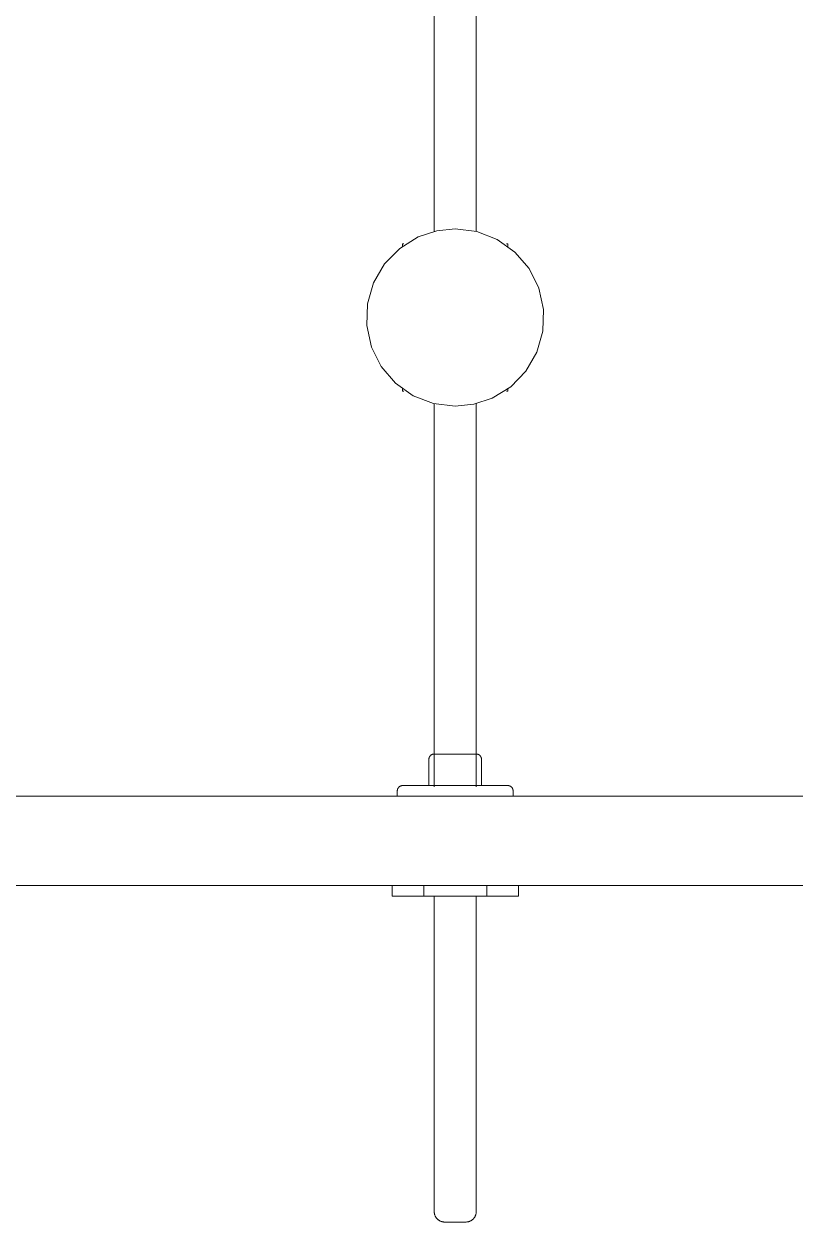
# Model space of a CAD drawing. Header units: inches. Extents: x 11834 to 13024, y -8101 to -6934.
# Drawn here: x 12438.16 to 12447.32, y -7365.54 to -7351.3 of the extents above; entities that cross this region are included whole.
import ezdxf

# ---------------------------------------------------------------- set-up
doc = ezdxf.new("R2010")
doc.units = ezdxf.units.IN
doc.header["$MEASUREMENT"] = 0
doc.layers.add('A-GENM', color=13, linetype='Continuous', lineweight=9)

# ---------------------------------------------------------------- blocks, each defined once
blk = doc.blocks.new('Foosball Table - Foosball Table-6977012-FIRST FLOOR POWER _ SIGNAL')
at = {"layer": 'A-GENM'}
for p, q in [((-9.848, -1.005), (-9.848, -7.227)), ((-9.348, -7.228), (-9.348, -1.022)), ((-10.223, -7.375), (-10.223, -7.412)), ((-10.223, -7.375), (-10.209, -7.375)), ((-8.99, -7.375), (-8.973, -7.375)), ((-8.973, -7.407), (-8.973, -7.375)), ((-10.223, -9.093), (-10.223, -9.125)), ((-8.973, -9.125), (-8.973, -9.088)), ((-10.208, -9.125), (-10.223, -9.125)), ((-8.973, -9.125), (-8.987, -9.125)), ((-9.848, -9.272), (-9.848, -13.827)), ((-9.348, -13.827), (-9.348, -9.273)), ((-9.911, -13.5), (-9.911, -13.813)), ((-9.286, -13.813), (-9.286, -13.5)), ((-9.869, -13.813), (-9.598, -13.813)), ((-9.598, -13.813), (-9.328, -13.813)), ((24.937, -13.938), (-24.937, -13.938)), ((-10.286, -13.875), (-10.286, -13.938)), ((-8.911, -13.938), (-8.911, -13.875)), ((-25.022, -15), (25.022, -15)), ((-10.348, -15), (-10.348, -15.125)), ((-9.973, -15), (-9.973, -15.125)), ((-9.223, -15.125), (-9.223, -15)), ((-8.848, -15), (-8.848, -15.125)), ((-9.973, -15.125), (-10.348, -15.125)), ((-9.223, -15.125), (-9.973, -15.125)), ((-9.848, -15.125), (-9.848, -18.875)), ((-9.348, -18.875), (-9.348, -15.125)), ((-8.848, -15.125), (-9.223, -15.125))]:
    blk.add_line(p, q, dxfattribs=at)
at = {"layer": 'A-GENM', "flags": 128}
for points in [[(-9.598, -9.304), (-9.856, -9.272), (-10.097, -9.179), (-10.309, -9.029), (-10.477, -8.832), (-10.593, -8.6), (-10.648, -8.346), (-10.64, -8.087), (-10.569, -7.838), (-10.439, -7.613), (-10.258, -7.428), (-10.037, -7.291), (-9.818, -7.219), (-9.598, -7.196)], [(-9.598, -7.196), (-9.341, -7.228), (-9.099, -7.321), (-8.888, -7.471), (-8.719, -7.668), (-8.604, -7.9), (-8.548, -8.154), (-8.557, -8.413), (-8.628, -8.662), (-8.758, -8.887), (-8.939, -9.072), (-9.159, -9.209), (-9.378, -9.281), (-9.598, -9.304)], [(-9.911, -13.5), (-9.911, -13.498), (-9.911, -13.495), (-9.91, -13.493), (-9.91, -13.49), (-9.909, -13.488), (-9.909, -13.485), (-9.908, -13.483), (-9.908, -13.48), (-9.907, -13.478), (-9.906, -13.476), (-9.905, -13.473), (-9.904, -13.471), (-9.902, -13.469), (-9.901, -13.467), (-9.9, -13.465), (-9.898, -13.463), (-9.897, -13.461), (-9.895, -13.459), (-9.894, -13.457), (-9.892, -13.455), (-9.89, -13.453), (-9.888, -13.452), (-9.886, -13.45), (-9.884, -13.449), (-9.882, -13.447), (-9.88, -13.446), (-9.878, -13.445), (-9.875, -13.444), (-9.873, -13.443), (-9.871, -13.442), (-9.869, -13.441), (-9.866, -13.44), (-9.864, -13.439), (-9.861, -13.439), (-9.859, -13.438), (-9.856, -13.438), (-9.854, -13.438), (-9.851, -13.438), (-9.849, -13.438), (-9.848, -13.438)], [(-9.598, -13.438), (-9.608, -13.438), (-9.618, -13.438), (-9.628, -13.438), (-9.638, -13.438), (-9.648, -13.438), (-9.658, -13.438), (-9.667, -13.438), (-9.677, -13.438), (-9.686, -13.438), (-9.696, -13.438), (-9.705, -13.438), (-9.714, -13.438), (-9.722, -13.438), (-9.731, -13.438), (-9.739, -13.438), (-9.748, -13.438), (-9.755, -13.438), (-9.763, -13.438), (-9.77, -13.438), (-9.778, -13.438), (-9.784, -13.438), (-9.791, -13.438), (-9.797, -13.438), (-9.803, -13.438), (-9.809, -13.438), (-9.814, -13.438), (-9.819, -13.438), (-9.823, -13.438), (-9.827, -13.438), (-9.831, -13.438), (-9.835, -13.438), (-9.838, -13.438), (-9.84, -13.438), (-9.843, -13.438), (-9.845, -13.438), (-9.846, -13.438), (-9.847, -13.438), (-9.848, -13.438), (-9.848, -13.438)], [(-9.848, -13.438), (-9.848, -13.438), (-9.847, -13.438), (-9.846, -13.438), (-9.845, -13.438), (-9.843, -13.438), (-9.841, -13.438), (-9.838, -13.438), (-9.836, -13.438), (-9.832, -13.438), (-9.828, -13.438), (-9.824, -13.438), (-9.82, -13.438), (-9.815, -13.438), (-9.81, -13.438), (-9.805, -13.438), (-9.799, -13.438), (-9.793, -13.438), (-9.786, -13.438), (-9.779, -13.438), (-9.772, -13.438), (-9.765, -13.438)], [(-9.348, -13.438), (-9.348, -13.438), (-9.349, -13.438), (-9.35, -13.438), (-9.351, -13.438), (-9.353, -13.438), (-9.355, -13.438), (-9.358, -13.438), (-9.361, -13.438), (-9.364, -13.438), (-9.368, -13.438), (-9.372, -13.438), (-9.376, -13.438), (-9.381, -13.438), (-9.386, -13.438), (-9.392, -13.438), (-9.398, -13.438), (-9.404, -13.438), (-9.41, -13.438), (-9.417, -13.438), (-9.424, -13.438), (-9.431, -13.438), (-9.439, -13.438), (-9.447, -13.438), (-9.455, -13.438), (-9.463, -13.438), (-9.472, -13.438), (-9.48, -13.438), (-9.489, -13.438), (-9.498, -13.438), (-9.508, -13.438), (-9.517, -13.438), (-9.527, -13.438), (-9.536, -13.438), (-9.546, -13.438), (-9.556, -13.438), (-9.566, -13.438), (-9.576, -13.438), (-9.586, -13.438), (-9.596, -13.438), (-9.598, -13.438)], [(-9.433, -13.438), (-9.426, -13.438), (-9.419, -13.438), (-9.412, -13.438), (-9.406, -13.438), (-9.399, -13.438), (-9.393, -13.438), (-9.388, -13.438), (-9.383, -13.438), (-9.378, -13.438), (-9.373, -13.438), (-9.369, -13.438), (-9.365, -13.438), (-9.362, -13.438), (-9.359, -13.438), (-9.356, -13.438), (-9.354, -13.438), (-9.352, -13.438), (-9.35, -13.438), (-9.349, -13.438), (-9.349, -13.438), (-9.348, -13.438)], [(-9.348, -13.438), (-9.346, -13.438), (-9.343, -13.438), (-9.341, -13.438), (-9.338, -13.438), (-9.336, -13.439), (-9.333, -13.439), (-9.331, -13.44), (-9.329, -13.441), (-9.326, -13.442), (-9.324, -13.442), (-9.322, -13.443), (-9.319, -13.445), (-9.317, -13.446), (-9.315, -13.447), (-9.313, -13.448), (-9.311, -13.45), (-9.309, -13.451), (-9.307, -13.453), (-9.305, -13.455), (-9.303, -13.456), (-9.302, -13.458), (-9.3, -13.46), (-9.298, -13.462), (-9.297, -13.464), (-9.296, -13.466), (-9.294, -13.468), (-9.293, -13.471), (-9.292, -13.473), (-9.291, -13.475), (-9.29, -13.477), (-9.289, -13.48), (-9.288, -13.482), (-9.288, -13.484), (-9.287, -13.487), (-9.287, -13.489), (-9.286, -13.492), (-9.286, -13.494), (-9.286, -13.497), (-9.286, -13.499), (-9.286, -13.5)], [(-10.286, -13.875), (-10.286, -13.873), (-10.286, -13.87), (-10.285, -13.868), (-10.285, -13.865), (-10.284, -13.863), (-10.284, -13.86), (-10.283, -13.858), (-10.283, -13.855), (-10.282, -13.853), (-10.281, -13.851), (-10.28, -13.848), (-10.279, -13.846), (-10.277, -13.844), (-10.276, -13.842), (-10.275, -13.84), (-10.273, -13.838), (-10.272, -13.836), (-10.27, -13.834), (-10.269, -13.832), (-10.267, -13.83), (-10.265, -13.828), (-10.263, -13.827), (-10.261, -13.825), (-10.259, -13.824), (-10.257, -13.822), (-10.255, -13.821), (-10.253, -13.82), (-10.25, -13.819), (-10.248, -13.818), (-10.246, -13.817), (-10.244, -13.816), (-10.241, -13.815), (-10.239, -13.814), (-10.236, -13.814), (-10.234, -13.813), (-10.231, -13.813), (-10.229, -13.813), (-10.226, -13.813), (-10.224, -13.813), (-10.223, -13.813)], [(-9.598, -13.813), (-9.623, -13.813), (-9.648, -13.813), (-9.673, -13.813), (-9.698, -13.813), (-9.722, -13.813), (-9.747, -13.813), (-9.771, -13.813), (-9.795, -13.813), (-9.818, -13.813), (-9.842, -13.813), (-9.864, -13.813), (-9.887, -13.813), (-9.909, -13.813), (-9.93, -13.813), (-9.951, -13.813), (-9.971, -13.813), (-9.991, -13.813), (-10.01, -13.813), (-10.029, -13.813), (-10.047, -13.813), (-10.064, -13.813), (-10.08, -13.813), (-10.095, -13.813), (-10.11, -13.813), (-10.124, -13.813), (-10.137, -13.813), (-10.149, -13.813), (-10.161, -13.813), (-10.171, -13.813), (-10.181, -13.813), (-10.189, -13.813), (-10.197, -13.813), (-10.204, -13.813), (-10.209, -13.813), (-10.214, -13.813), (-10.218, -13.813), (-10.221, -13.813), (-10.222, -13.813), (-10.223, -13.813)], [(-10.223, -13.813), (-10.223, -13.813), (-10.221, -13.813), (-10.219, -13.813), (-10.215, -13.813), (-10.211, -13.813), (-10.205, -13.813), (-10.199, -13.813), (-10.191, -13.813), (-10.183, -13.813), (-10.174, -13.813), (-10.164, -13.813), (-10.153, -13.813), (-10.141, -13.813), (-10.128, -13.813), (-10.114, -13.813), (-10.1, -13.813), (-10.084, -13.813), (-10.068, -13.813), (-10.051, -13.813), (-10.034, -13.813), (-10.015, -13.813), (-9.996, -13.813), (-9.977, -13.813), (-9.957, -13.813), (-9.936, -13.813), (-9.915, -13.813), (-9.893, -13.813), (-9.871, -13.813)], [(-8.973, -13.813), (-8.974, -13.813), (-8.975, -13.813), (-8.978, -13.813), (-8.981, -13.813), (-8.986, -13.813), (-8.991, -13.813), (-8.998, -13.813), (-9.005, -13.813), (-9.013, -13.813), (-9.023, -13.813), (-9.033, -13.813), (-9.044, -13.813), (-9.056, -13.813), (-9.069, -13.813), (-9.082, -13.813), (-9.097, -13.813), (-9.112, -13.813), (-9.128, -13.813), (-9.145, -13.813), (-9.163, -13.813), (-9.181, -13.813), (-9.2, -13.813), (-9.22, -13.813), (-9.24, -13.813), (-9.261, -13.813), (-9.282, -13.813), (-9.304, -13.813), (-9.326, -13.813), (-9.349, -13.813), (-9.372, -13.813), (-9.395, -13.813), (-9.419, -13.813), (-9.443, -13.813), (-9.467, -13.813), (-9.492, -13.813), (-9.517, -13.813), (-9.542, -13.813), (-9.566, -13.813), (-9.591, -13.813), (-9.598, -13.813)], [(-9.332, -13.813), (-9.31, -13.813), (-9.288, -13.813), (-9.266, -13.813), (-9.245, -13.813), (-9.225, -13.813), (-9.205, -13.813), (-9.186, -13.813), (-9.168, -13.813), (-9.15, -13.813), (-9.133, -13.813), (-9.117, -13.813), (-9.101, -13.813), (-9.086, -13.813), (-9.072, -13.813), (-9.059, -13.813), (-9.047, -13.813), (-9.036, -13.813), (-9.025, -13.813), (-9.016, -13.813), (-9.007, -13.813), (-8.999, -13.813), (-8.993, -13.813), (-8.987, -13.813), (-8.982, -13.813), (-8.979, -13.813), (-8.976, -13.813), (-8.974, -13.813), (-8.973, -13.813)], [(-8.973, -13.813), (-8.971, -13.813), (-8.968, -13.813), (-8.966, -13.813), (-8.963, -13.813), (-8.961, -13.814), (-8.958, -13.814), (-8.956, -13.815), (-8.954, -13.816), (-8.951, -13.817), (-8.949, -13.817), (-8.947, -13.818), (-8.944, -13.82), (-8.942, -13.821), (-8.94, -13.822), (-8.938, -13.823), (-8.936, -13.825), (-8.934, -13.826), (-8.932, -13.828), (-8.93, -13.83), (-8.928, -13.831), (-8.927, -13.833), (-8.925, -13.835), (-8.923, -13.837), (-8.922, -13.839), (-8.921, -13.841), (-8.919, -13.843), (-8.918, -13.846), (-8.917, -13.848), (-8.916, -13.85), (-8.915, -13.852), (-8.914, -13.855), (-8.913, -13.857), (-8.913, -13.859), (-8.912, -13.862), (-8.912, -13.864), (-8.911, -13.867), (-8.911, -13.869), (-8.911, -13.872), (-8.911, -13.874), (-8.911, -13.875)], [(-9.723, -19), (-9.728, -19), (-9.733, -19), (-9.738, -18.999), (-9.743, -18.998), (-9.748, -18.998), (-9.753, -18.996), (-9.758, -18.995), (-9.763, -18.994), (-9.767, -18.992), (-9.772, -18.99), (-9.776, -18.988), (-9.781, -18.986), (-9.785, -18.983), (-9.79, -18.981), (-9.794, -18.978), (-9.798, -18.975), (-9.802, -18.972), (-9.806, -18.969), (-9.809, -18.966), (-9.813, -18.962), (-9.816, -18.958), (-9.82, -18.955), (-9.823, -18.951), (-9.826, -18.947), (-9.828, -18.943), (-9.831, -18.938), (-9.833, -18.934), (-9.836, -18.929), (-9.838, -18.925), (-9.84, -18.92), (-9.841, -18.916), (-9.843, -18.911), (-9.844, -18.906), (-9.845, -18.901), (-9.846, -18.896), (-9.847, -18.891), (-9.848, -18.886), (-9.848, -18.881), (-9.848, -18.876), (-9.848, -18.875)], [(-9.348, -18.875), (-9.348, -18.88), (-9.349, -18.885), (-9.349, -18.89), (-9.35, -18.895), (-9.351, -18.9), (-9.352, -18.905), (-9.353, -18.91), (-9.355, -18.914), (-9.356, -18.919), (-9.358, -18.924), (-9.36, -18.928), (-9.362, -18.933), (-9.365, -18.937), (-9.367, -18.941), (-9.37, -18.946), (-9.373, -18.95), (-9.376, -18.954), (-9.379, -18.957), (-9.383, -18.961), (-9.386, -18.965), (-9.39, -18.968), (-9.394, -18.971), (-9.397, -18.974), (-9.402, -18.977), (-9.406, -18.98), (-9.41, -18.983), (-9.414, -18.985), (-9.419, -18.988), (-9.423, -18.99), (-9.428, -18.992), (-9.433, -18.993), (-9.437, -18.995), (-9.442, -18.996), (-9.447, -18.997), (-9.452, -18.998), (-9.457, -18.999), (-9.462, -18.999), (-9.467, -19), (-9.472, -19), (-9.473, -19)], [(-9.598, -19), (-9.603, -19), (-9.608, -19), (-9.613, -19), (-9.618, -19), (-9.623, -19), (-9.628, -19), (-9.633, -19), (-9.638, -19), (-9.642, -19), (-9.647, -19), (-9.651, -19), (-9.656, -19), (-9.66, -19), (-9.665, -19), (-9.669, -19), (-9.673, -19), (-9.677, -19), (-9.681, -19), (-9.684, -19), (-9.688, -19), (-9.691, -19), (-9.695, -19), (-9.698, -19), (-9.701, -19), (-9.703, -19), (-9.706, -19), (-9.708, -19), (-9.711, -19), (-9.713, -19), (-9.715, -19), (-9.716, -19), (-9.718, -19), (-9.719, -19), (-9.72, -19), (-9.721, -19), (-9.722, -19), (-9.723, -19), (-9.723, -19), (-9.723, -19)], [(-9.723, -19), (-9.723, -19), (-9.723, -19), (-9.722, -19), (-9.722, -19), (-9.721, -19), (-9.72, -19), (-9.718, -19), (-9.717, -19), (-9.715, -19), (-9.713, -19), (-9.711, -19), (-9.709, -19), (-9.707, -19), (-9.704, -19), (-9.701, -19), (-9.698, -19), (-9.695, -19), (-9.692, -19), (-9.689, -19), (-9.685, -19), (-9.682, -19), (-9.678, -19), (-9.674, -19), (-9.67, -19), (-9.666, -19), (-9.661, -19), (-9.657, -19), (-9.653, -19), (-9.648, -19), (-9.644, -19), (-9.639, -19), (-9.634, -19), (-9.629, -19), (-9.624, -19), (-9.619, -19), (-9.615, -19), (-9.61, -19), (-9.605, -19), (-9.6, -19), (-9.598, -19)], [(-9.598, -19), (-9.593, -19), (-9.588, -19), (-9.583, -19), (-9.578, -19), (-9.573, -19), (-9.569, -19), (-9.564, -19), (-9.559, -19), (-9.554, -19), (-9.55, -19), (-9.545, -19), (-9.54, -19), (-9.536, -19), (-9.532, -19), (-9.528, -19), (-9.524, -19), (-9.52, -19), (-9.516, -19), (-9.512, -19), (-9.509, -19), (-9.505, -19), (-9.502, -19), (-9.499, -19), (-9.496, -19), (-9.493, -19), (-9.49, -19), (-9.488, -19), (-9.486, -19), (-9.484, -19), (-9.482, -19), (-9.48, -19), (-9.478, -19), (-9.477, -19), (-9.476, -19), (-9.475, -19), (-9.474, -19), (-9.474, -19), (-9.473, -19), (-9.473, -19)], [(-9.473, -19), (-9.473, -19), (-9.474, -19), (-9.474, -19), (-9.475, -19), (-9.476, -19), (-9.477, -19), (-9.478, -19), (-9.48, -19), (-9.481, -19), (-9.483, -19), (-9.485, -19), (-9.487, -19), (-9.49, -19), (-9.492, -19), (-9.495, -19), (-9.498, -19), (-9.501, -19), (-9.504, -19), (-9.508, -19), (-9.511, -19), (-9.515, -19), (-9.519, -19), (-9.522, -19), (-9.527, -19), (-9.531, -19), (-9.535, -19), (-9.539, -19), (-9.544, -19), (-9.548, -19), (-9.553, -19), (-9.558, -19), (-9.562, -19), (-9.567, -19), (-9.572, -19), (-9.577, -19), (-9.582, -19), (-9.587, -19), (-9.592, -19), (-9.597, -19), (-9.598, -19)]]:
    blk.add_lwpolyline(points, dxfattribs=at)

msp = doc.modelspace()

# ---------------------------------------------------------------- block references
at = {"layer": 'A-GENM'}
msp.add_blockref('Foosball Table - Foosball Table-6977012-FIRST FLOOR POWER _ SIGNAL', (12452.883, -7346.535), dxfattribs=at)

doc.saveas('drawing.dxf')
